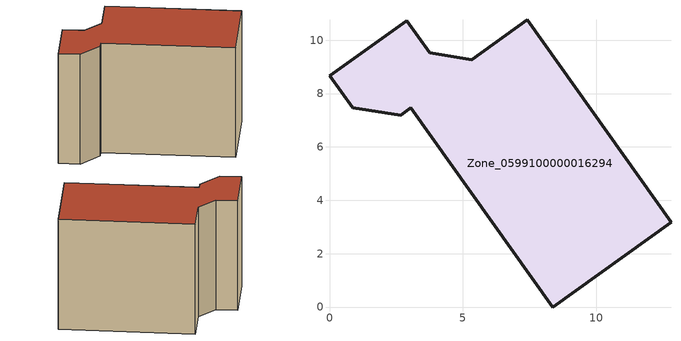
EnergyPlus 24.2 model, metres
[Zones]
Zone_0599100000016294
 floor ground (C_G): 3.76,9.53 5.33,9.27 7.41,10.76 12.8,3.17 8.37,0 3.05,7.46 2.67,7.19 0.87,7.46 0,8.66 2.9,10.73 z0
 wall outside (C_F): 3.05,7.46 8.37,0 12.8,3.17 7.41,10.76 5.33,9.27 3.76,9.53 2.9,10.73 0,8.66 0.87,7.46 2.67,7.19 3.05,7.46 z0:8.35
 roof outside (C_R): 0,8.66 0.87,7.46 2.67,7.19 3.05,7.46 8.37,0 12.8,3.17 7.41,10.76 5.33,9.27 3.76,9.53 2.9,10.73 z8.35
[BUILDING]
Pand.0599100000016294: North Axis=0; Terrain=City; Loads Convergence Tolerance Value=0.04; Temperature Convergence Tolerance Value=0.4; Solar Distribution=FullExterior; Maximum Number of Warmup Days=25; Minimum Number of Warmup Days=1
[Site:Location]
Rotterdam.The.Hague.AP_ZH_NLD Design_Conditions: Latitude=51.96; Longitude=4.45; Time Zone=1; Elevation=-4.5
[SITE:GROUNDTEMPERATURE:BUILDINGSURFACE]
18, 18, 18, 18, 18, 18, 18, 18, 18, 18, 18, 18
[MATERIAL] Thermal Absorptance=0.9; Solar Absorptance=0.7; Visible Absorptance=0.7
Name | Roughness | Thickness | Conductivity | Density | Specific Heat
G.TI.1975-1991 | MediumSmooth | 0.15 | 0.288461 | 540 | 1210
F.TI.1975-1991 | Rough | 0.3 | 0.230769 | 1920 | 840
R.TI.1975-1991 | MediumRough | 0.2 | 0.153846 | 1500 | 1000
[CONSTRUCTION]
C_G: G.TI.1975-1991
C_F: F.TI.1975-1991
C_R: R.TI.1975-1991
[ZONE]
Zone_0599100000016294: Type=1; Multiplier=1; Ceiling Height=Autocalculate; Volume=Autocalculate; Floor Area=autocalculate; Part of Total Floor Area=Yes
[ZONEINFILTRATION:DESIGNFLOWRATE]
Infil_Zone_0599100000016294: Zone or ZoneList or Space or SpaceList=Zone_0599100000016294; Schedule=AlwaysOn; Design Flow Rate Calculation Method=Flow/Area; Flow Rate per Floor Area=0.003; Constant Term Coefficient=1; Temperature Term Coefficient=0; Velocity Term Coefficient=0; Velocity Squared Term Coefficient=0
[HVACTEMPLATE:ZONE:IDEALLOADSAIRSYSTEM]
Zone_0599100000016294: Maximum Heating Supply Air Temperature=50; Minimum Cooling Supply Air Temperature=13; Maximum Heating Supply Air Humidity Ratio=0.0156; Minimum Cooling Supply Air Humidity Ratio=0.0077; Heating Limit=NoLimit; Cooling Limit=NoLimit; Dehumidification Control Type=ConstantSensibleHeatRatio; Cooling Sensible Heat Ratio=0.7; Dehumidification Setpoint=60; Humidification Control Type=None; Humidification Setpoint=30; Outdoor Air Method=None; Outdoor Air Flow Rate per Person=0.00944; Outdoor Air Flow Rate per Zone Floor Area=0; Outdoor Air Flow Rate per Zone=0; Demand Controlled Ventilation Type=None; Outdoor Air Economizer Type=NoEconomizer; Heat Recovery Type=None; Sensible Heat Recovery Effectiveness=0.7; Latent Heat Recovery Effectiveness=0.65
[ZONECONTROL:THERMOSTAT]
ThermostatControl_Zone_0599100000016294: Zone or ZoneList=Zone_0599100000016294; Control Type Schedule=DualSetpointControlType; Control 1=Thermostat_Zone_0599100000016294; Temperature Difference Between Cutout And Setpoint=0
[THERMOSTATSETPOINT:DUALSETPOINT]
Thermostat_Zone_0599100000016294: Heating Setpoint Temperature Schedule=HeatingSetpoint_Zone_0599100000016294; Cooling Setpoint Temperature Schedule=CoolingSetpoint_Zone_0599100000016294
[SCHEDULE:COMPACT]
HeatingSetpoint_Zone_0599100000016294: Through: 12/31, For: AllDays, Until: 24:00, 21
CoolingSetpoint_Zone_0599100000016294: Through: 12/31, For: AllDays, Until: 24:00, 24
DualSetpointControlType: Through: 12/31, For: AllDays, Until: 24:00, 4
AlwaysOn: Through: 12/31, For: AllDays, Until: 24:00, 1
